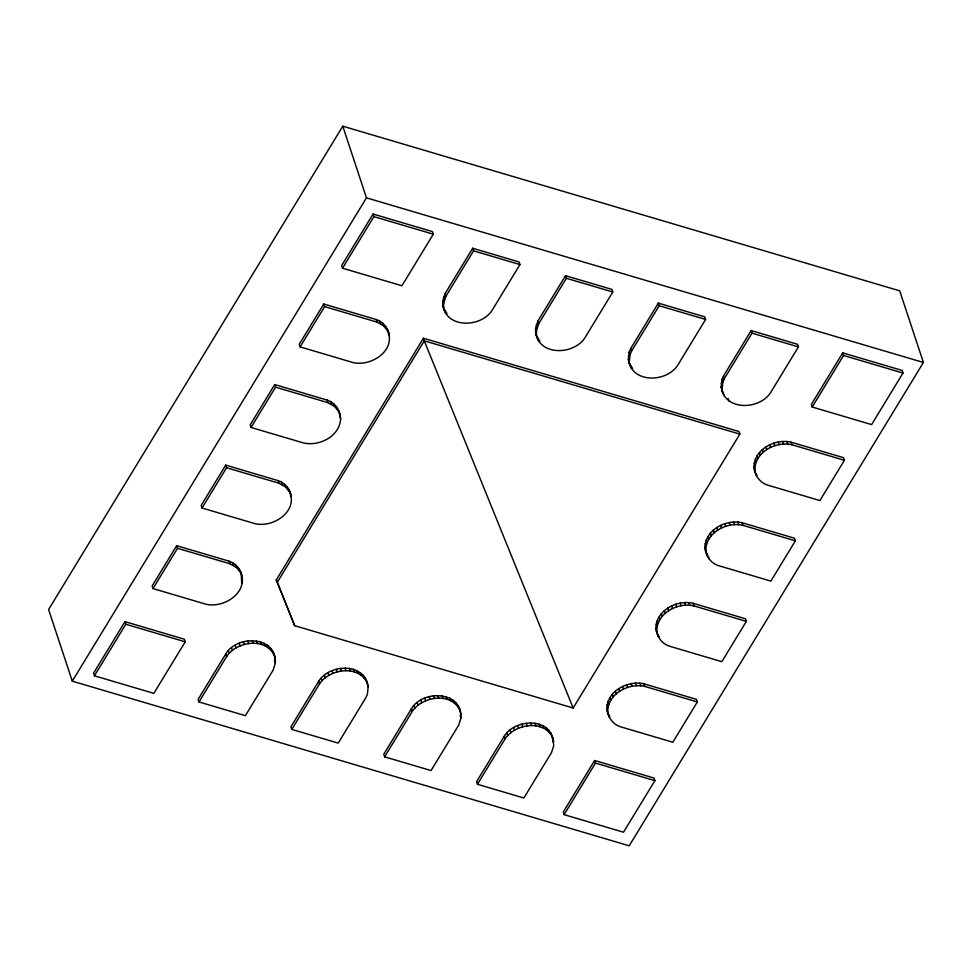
<?xml version="1.0" encoding="UTF-8"?>
<svg xmlns="http://www.w3.org/2000/svg" width="972" height="972" viewBox="0 0 972 972"><rect width="100%" height="100%" fill="white"/><g stroke="black" fill="none" stroke-linecap="round" stroke-linejoin="round"><path stroke-width="1.46" d="M275.319 663.098C276.971 636.223 237.35 634.352 225.82 653.852L198.13 699.354L198.993 701.966L245.394 715.684L273.096 670.182L275.319 663.098L274.456 660.498M368.169 687.01L367.392 694.105L365.909 697.617L338.22 743.118L291.807 729.401L290.944 726.801L318.646 681.299C329.715 663.463 365.472 662.479 368.169 687.01L366.602 681.02M442.746 304.358L442.77 300.822L444.994 293.751L472.696 248.249L519.097 261.966L519.959 264.566L492.269 310.068C481.201 327.904 445.431 328.888 442.746 304.358L444.313 310.347M443.609 306.958L443.633 303.434L445.856 296.351L473.558 250.849L472.696 248.249M460.971 717.98C462.611 691.104 422.99 689.233 411.46 708.734L383.77 754.236L384.633 756.848L431.046 770.565L458.735 725.063L460.971 717.98L460.108 715.368M535.56 331.792L535.584 328.269L537.82 321.185L565.51 275.684L611.923 289.401L612.785 292.001L585.095 337.515C574.027 355.339 538.257 356.323 535.56 331.792L537.139 337.794M536.423 334.404L536.447 330.869L538.682 323.785L566.372 278.284L565.51 275.684M552.934 741.636C551.768 717.069 514.747 718.612 504.286 736.168L476.596 781.67L477.446 784.283L523.859 798L551.561 752.498L553.785 745.415L552.242 735.889M628.386 359.239L629.163 352.131L630.646 348.62L658.336 303.118L704.749 316.836L705.611 319.448L677.909 364.95C666.841 382.786 631.083 383.77 628.386 359.239L629.953 365.229M629.249 361.839L630.026 354.744L631.496 351.232L659.198 305.73L658.336 303.118M721.212 386.674L721.989 379.578L723.46 376.067L751.162 330.565L797.562 344.282L798.425 346.883L770.735 392.384C759.667 410.22 723.897 411.205 721.212 386.674L722.779 392.664M722.062 389.274L722.852 382.178L724.322 378.667L752.012 333.165L751.162 330.565M241.506 579.567L241.25 573.747C247.848 593.479 222.831 608.764 205.432 604.062L153.005 588.57L152.142 585.958L176.661 545.681L229.088 561.184C235.856 563.432 240.777 569.373 242.113 576.347M340.625 418.689C339.896 436.258 319.338 446.646 303.495 442.953L251.068 427.461L250.205 424.849L274.724 384.572L327.151 400.075C335.146 402.615 340.236 410.488 340.625 418.689L339.763 416.077M606.905 708.114C607.622 690.545 628.191 680.157 644.035 683.851L696.462 699.342L697.325 701.954L672.806 742.231L620.379 726.728C612.336 724.201 607.366 716.267 606.905 708.114L608.205 714.177M607.767 710.714C608.484 693.158 629.042 682.757 644.886 686.451L697.325 701.954M655.93 627.56C656.659 609.991 677.217 599.603 693.06 603.284L745.488 618.787L746.35 621.387L721.832 661.677L669.404 646.173C661.41 643.622 656.319 635.761 655.93 627.56L657.242 633.61L656.379 631.01M656.793 630.16C657.522 612.591 678.079 602.203 693.923 605.896L746.35 621.387M704.967 547.005C705.684 529.436 726.242 519.048 742.086 522.729L794.513 538.233L795.375 540.833L770.869 581.11L718.429 565.619C710.386 563.092 705.429 555.158 704.967 547.005L706.267 553.056M705.83 549.605C706.547 532.036 727.105 521.648 742.948 525.342L795.375 540.833M753.993 466.451C754.709 448.882 775.279 438.493 791.123 442.175L843.55 457.678L844.413 460.278L819.894 500.556L767.467 485.064C759.46 482.513 754.381 474.64 753.993 466.451L755.305 472.501L754.442 469.901M754.855 469.051C755.572 451.482 776.142 441.094 791.986 444.787L844.413 460.278M342.776 126.19L48.6 609.529L72.293 681.165L629.224 845.81L923.4 362.471L899.708 290.835L342.776 126.19L366.468 197.838L72.293 681.165M124.951 621.643L93.567 673.207L94.43 675.807L153.843 693.364L185.215 641.812L184.352 639.212L124.951 621.643L125.813 624.255L94.43 675.807M373.041 214.034L341.658 265.587L342.521 268.199L401.922 285.756L433.305 234.203L432.443 231.591L373.041 214.034L373.904 216.635L342.521 268.199M291.15 495.793C289.814 488.819 284.893 482.877 278.114 480.63L225.686 465.126L201.168 505.404L202.03 508.016L254.47 523.507C271.856 528.209 296.873 512.924 290.288 493.181L290.725 496.643M389.201 334.672C387.864 327.71 382.944 321.768 376.176 319.521L323.749 304.017L299.23 344.295L300.093 346.895L352.52 362.398C369.919 367.1 394.936 351.803 388.338 332.072L388.788 335.522M153.005 588.57L177.524 548.293L176.661 545.681M202.03 508.016L226.549 467.739L225.686 465.126M251.068 427.461L275.574 387.172L274.724 384.572M300.093 346.895L324.612 306.617L323.749 304.017M198.993 701.966L226.683 656.465C236.937 641.058 266.389 636.915 274.639 656.185M276.315 579.895L423.403 338.232L738.987 431.519L739.85 434.12L573.152 708.017L294.686 625.701L276.315 579.895L294.686 625.701M277.178 582.495L424.266 340.832L423.403 338.232M291.807 729.401L319.509 683.899C329.763 668.493 359.215 664.362 367.452 683.62M384.633 756.848L412.322 711.346C422.589 695.928 452.029 691.797 460.278 711.054M477.446 784.283L505.148 738.781C515.403 723.375 544.855 719.231 553.104 738.501M594.621 760.493L563.25 812.045L564.112 814.645L623.514 832.214L654.897 780.65L654.034 778.05L594.621 760.493L595.484 763.093L564.112 814.645M842.712 352.872L811.341 404.425L812.203 407.037L871.605 424.594L902.988 373.041L902.125 370.429L842.712 352.872L843.574 355.485L812.203 407.037M366.468 197.838L923.4 362.471M373.904 216.635L433.305 234.203M843.574 355.485L902.988 373.041M473.558 250.849L519.959 264.566M566.372 278.284L612.785 292.001M659.198 305.73L705.611 319.448M752.012 333.165L798.425 346.883M324.612 306.617L377.039 322.121L383.673 325.887L388.035 331.428L387.172 328.815M739.85 434.12L424.266 340.832L573.152 708.017M275.574 387.172L328.014 402.675L334.635 406.442L339.009 411.982L338.147 409.382M226.549 467.739L278.976 483.23L285.61 486.996L289.972 492.537L289.109 489.937M177.524 548.293L229.951 563.784L236.585 567.551L240.947 573.091L240.084 570.491M125.813 624.255L185.215 641.812M595.484 763.093L654.897 780.65M629.091 362.629L632.626 368.607M536.277 335.182L539.8 341.172M443.451 307.747L446.986 313.737M756.848 475.126L755.609 473.145L756.471 475.758M705.405 550.456L707.823 555.68M659.417 637.219L657.546 634.266L658.409 636.867M607.354 711.565L609.76 716.789M721.917 390.064L724.213 395.823M791.123 442.175L791.986 444.787M786.968 441.531L787.83 444.131M782.63 441.47L783.493 444.07M778.22 442.017L779.082 444.617M773.87 443.135L774.733 445.735M769.703 444.812L770.565 447.412M765.839 446.986L766.701 449.586M762.376 449.599L763.239 452.211M759.411 452.588L760.274 455.2M757.03 455.868L757.893 458.468M755.305 459.331L756.167 461.931M754.284 462.891L755.147 465.491M723.46 376.067L724.322 378.667M721.989 379.578L722.852 382.178M728.174 398.484L729.024 401.084M721.236 383.15L722.087 385.75M742.086 522.729L742.948 525.342M737.942 522.086L738.793 524.686M733.593 522.025L734.455 524.637M729.194 522.572L730.057 525.172M724.845 523.689L725.707 526.302M720.677 525.366L721.54 527.966M716.814 527.541L717.664 530.141M713.339 530.165L714.201 532.765M710.386 533.142L711.237 535.754M708.005 536.423L708.867 539.023M706.279 539.885L707.142 542.485M705.259 543.445L706.122 546.045M708.442 556.664L709.305 559.264M706.583 553.7L707.446 556.312M630.646 348.62L631.496 351.232M629.163 352.131L630.026 354.744M628.41 355.703L629.273 358.316M630.524 365.776L631.387 368.388M693.06 603.284L693.923 605.896M688.905 602.64L689.768 605.24M684.567 602.579L685.43 605.192M680.169 603.126L681.02 605.726M675.819 604.244L676.682 606.856M671.652 605.921L672.515 608.521M667.776 608.095L668.639 610.708M664.313 610.72L665.176 613.32M661.349 613.709L662.211 616.309M658.98 616.977L659.83 619.577M657.254 620.44L658.117 623.04M656.234 624L657.084 626.612M537.82 321.185L538.682 323.785M536.35 324.697L537.212 327.297M535.584 328.269L536.447 330.869M537.698 338.341L538.561 340.941M644.035 683.851L644.886 686.451M639.88 683.194L640.742 685.795M635.542 683.134L636.405 685.746M631.132 683.681L631.994 686.281M626.782 684.798L627.645 687.411M622.615 686.475L623.477 689.087M618.751 688.65L619.614 691.262M615.288 691.274L616.151 693.874M612.324 694.263L613.186 696.863M609.942 697.532L610.805 700.132M608.217 700.994L609.08 703.607M607.196 704.554L608.059 707.166M608.521 714.821L609.383 717.421M444.994 293.751L445.856 296.351M443.524 297.262L444.386 299.862M442.77 300.822L443.633 303.434M444.884 310.906L445.747 313.506M550.808 732.742L551.671 735.342M552.947 739.279L553.809 741.891M548.706 729.911L549.569 732.511M545.985 727.481L546.847 730.081M542.728 725.525L543.591 728.125M539.023 724.091L539.885 726.692M534.965 723.229L535.827 725.829M530.676 722.949L531.538 725.562M526.289 723.277L527.152 725.877M521.903 724.189L522.766 726.801M517.651 725.671L518.513 728.271M385.313 325.863L386.176 328.463M382.81 323.275L383.673 325.887M379.736 321.149L380.599 323.749M513.666 727.663L514.528 730.276M376.176 319.521L377.039 322.121M510.045 730.13L510.895 732.742M506.886 732.997L507.748 735.597M504.286 736.168L505.148 738.781M457.994 705.295L458.857 707.908M460.133 711.844L460.995 714.444M455.892 702.464L456.743 705.077M453.171 700.034L454.033 702.647M449.902 698.078L450.765 700.691M446.197 696.657L447.059 699.257M442.139 695.782L443.001 698.394M437.862 695.515L438.724 698.115M433.463 695.843L434.326 698.443M340.176 415.238L339.313 412.626L339.605 414.935M336.276 406.418L337.138 409.03M333.773 403.83L334.635 406.442M429.077 696.754L429.94 699.354M330.711 401.703L331.561 404.303M327.151 400.075L328.014 402.675M424.837 698.224L425.7 700.836M420.84 700.229L421.702 702.829M417.219 702.695L418.082 705.295M414.06 705.551L414.923 708.163M411.46 708.734L412.322 711.346M365.168 677.861L366.031 680.461M363.066 675.03L363.929 677.63M360.345 672.6L361.207 675.2M357.089 670.644L357.951 673.244M353.371 669.21L354.233 671.822M349.325 668.347L350.187 670.959M287.25 486.972L288.113 489.584M284.747 484.396L285.61 486.996M345.036 668.08L345.898 670.68M281.673 482.258L282.536 484.858M340.637 668.396L341.5 671.008M278.114 480.63L278.976 483.23M336.263 669.319L337.126 671.919M332.011 670.789L332.874 673.402M328.026 672.794L328.888 675.394M324.393 675.261L325.255 677.861M321.246 678.116L322.097 680.728M318.646 681.299L319.509 683.899M272.342 650.426L273.205 653.026M275.343 659.575L273.776 653.573M270.24 647.583L271.103 650.195M267.519 645.165L268.381 647.765M264.263 643.209L265.125 645.809M241.7 577.198L242.563 579.798M238.225 567.527L239.088 570.139M241.408 580.746L242.271 583.358M235.722 564.951L236.585 567.551M260.557 641.775L261.419 644.375M232.648 562.812L233.511 565.412M256.499 640.913L257.361 643.513M229.088 561.184L229.951 563.784M252.222 640.633L253.072 643.245M247.824 640.961L248.686 643.561M243.437 641.872L244.3 644.485M239.197 643.355L240.048 645.955M235.2 645.347L236.062 647.959M231.579 647.814L232.442 650.426M228.42 650.681L229.283 653.281M225.82 653.852L226.683 656.465M459.416 708.454L459.89 710.714"/></g></svg>
